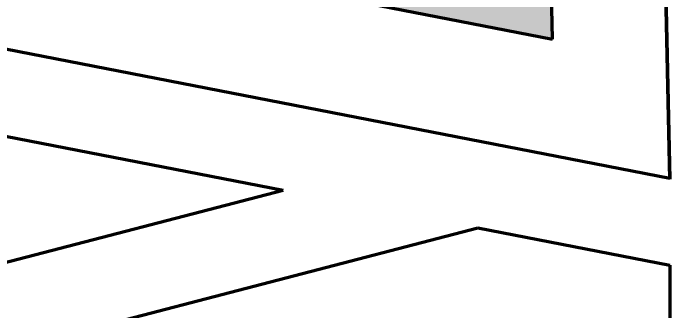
# Model space of a CAD drawing. Header units: millimetres. Extents: x 111 to 1506, y 14 to 566.
# Drawn here: x 227.11 to 238.62, y 97.68 to 102.92 of the extents above; entities that cross this region are included whole.
import ezdxf

# ---------------------------------------------------------------- set-up
doc = ezdxf.new("R2010")
doc.units = ezdxf.units.MM
doc.layers.add('G', color=254, linetype='Continuous', lineweight=5)
doc.layers.add('mobiliario', color=45, linetype='Continuous', lineweight=13)

msp = doc.modelspace()

# ---------------------------------------------------------------- hatches: boundary and pattern name
at = {"layer": 'G', "lineweight": 100, "ltscale": 1000}
h = msp.add_hatch(dxfattribs=at)
h.set_pattern_fill('AR-HBONE', color=256, scale=0.046, angle=-22.085228, style=0)
h.set_pattern_definition([(22.914772, (797.12783, 1599.99595), (0.097837146, 0.241122153), [0.552, -0.184]), (112.914772, (797.29731, 1600.0676), (0.097837146, 0.241122153), [0.552, -0.184])])
edge = h.paths.add_edge_path()
edge.add_line((235.50294, 146.48372), (237.44709, 145.9959))
edge.add_line((237.44709, 145.9959), (222.91738, 100.98918))
edge.add_line((222.91738, 100.98918), (220.93875, 101.37021))
edge.add_line((220.93875, 101.37021), (235.50409, 146.48343))
at = {"layer": 'mobiliario', "lineweight": 100, "ltscale": 1000}
h = msp.add_hatch(color=256, dxfattribs=at)
h.dxf.hatch_style = 1
h.set_gradient(color1=(0, 0, 255), tint=1, name='INVHEMISPHERICAL')
h.paths.add_polyline_path([(236.56301, 102.46322), (236.49814, 105.45098), (230.90518, 103.56385)])

# ---------------------------------------------------------------- linework, layer by layer
at = {"lineweight": 100, "ltscale": 1000}
for p, q in [((238.43856, 108.21648), (238.61677, 100.00915)), ((238.61677, 100.00915), (238.43856, 108.21648)), ((223.55255, 102.95667), (238.6164, 100.02628)), ((223.26612, 101.48427), (231.84175, 99.81604)), ((221.68695, 97.17787), (231.84175, 99.81604)), ((221.14082, 95.48619), (235.25293, 99.15246)), ((235.25293, 99.15246), (238.61677, 98.49809)), ((238.61677, 98.49809), (238.61677, 92.08657))]:
    msp.add_line(p, q, dxfattribs=at)
msp.add_lwpolyline([(236.56301, 102.46322), (236.49814, 105.45098), (230.90518, 103.56385)], close=True, dxfattribs=at)

doc.saveas('drawing.dxf')
